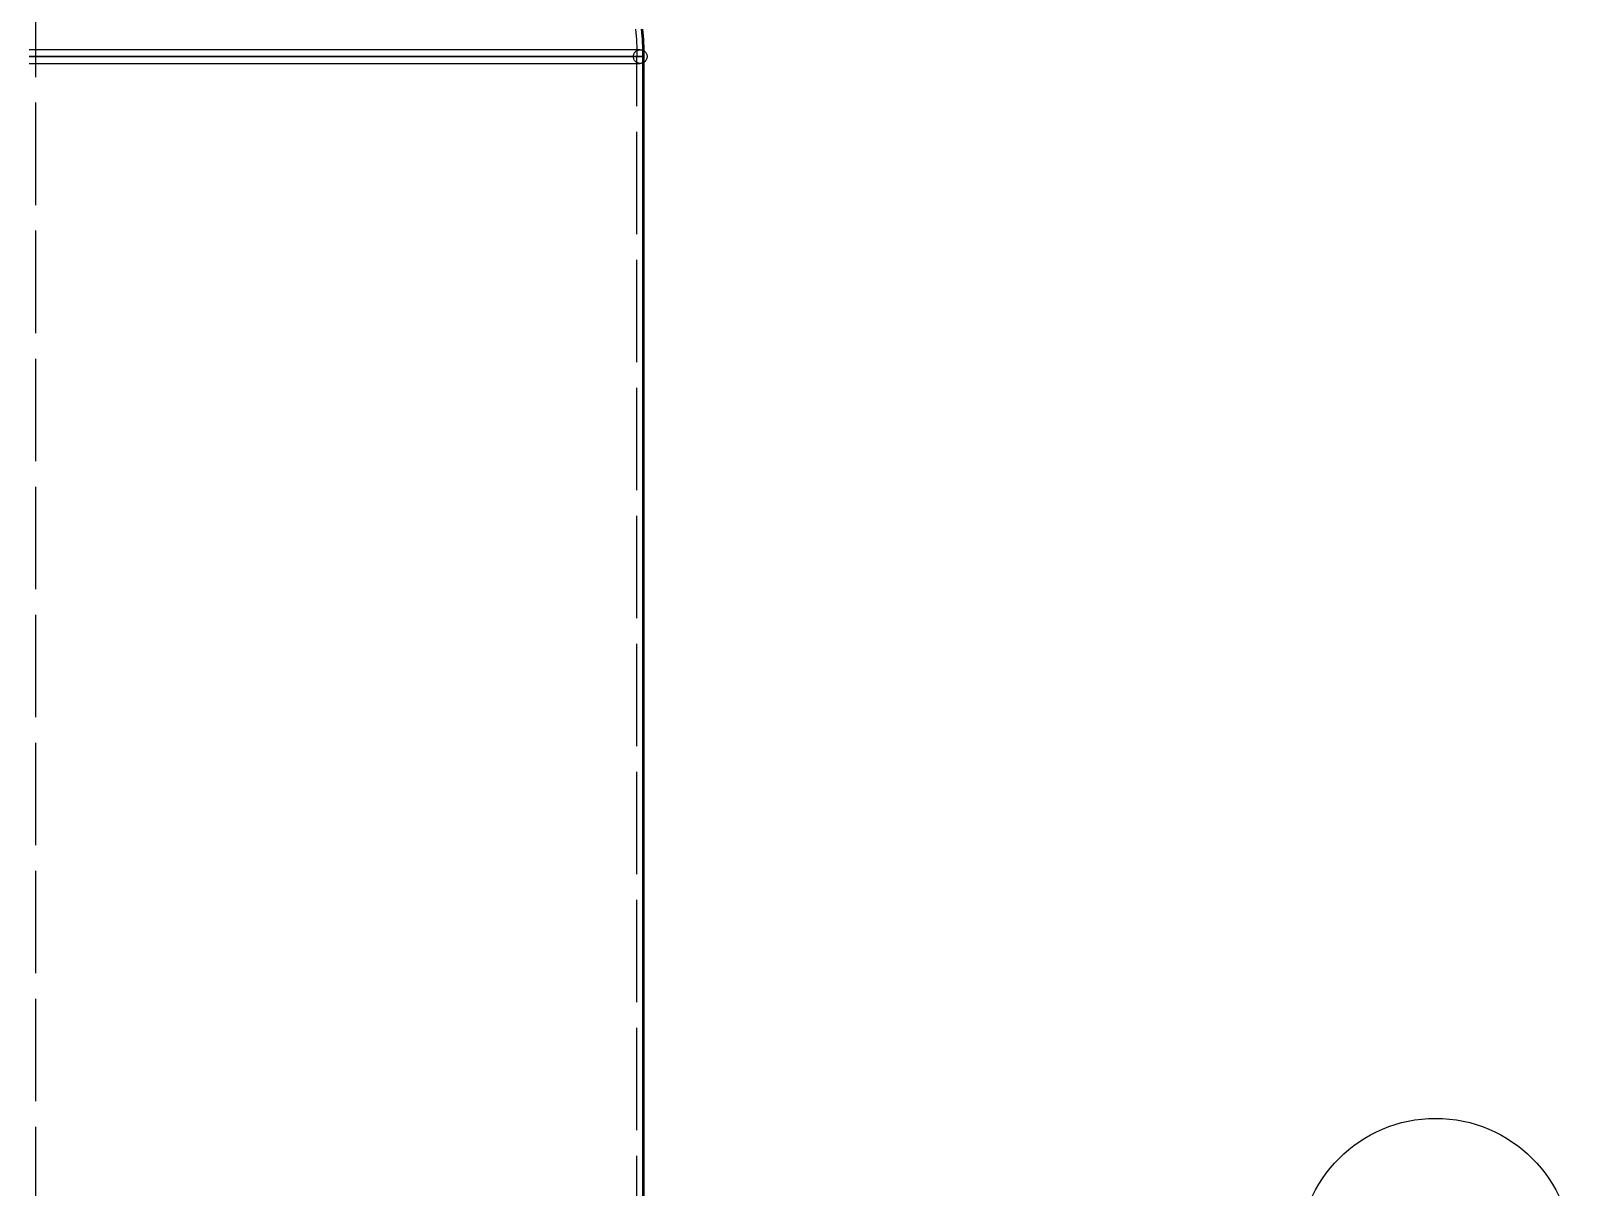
# Model space of a CAD drawing. Header units: millimetres. Extents: x 0 to 420, y 0 to 297.
# Drawn here: x 90.85 to 136, y 199.08 to 232.95 of the extents above; entities that cross this region are included whole.
import ezdxf

# ---------------------------------------------------------------- set-up
doc = ezdxf.new("R2010")
doc.units = ezdxf.units.MM
doc.linetypes.add('ISO02-TRAZOS', pattern=[3.75, 3, -0.75])
for name, color, linetype, lineweight in [('01-VISIBLE', 7, 'CONTINUOUS', 50), ('02-OCULTA', 4, 'ISO02-TRAZOS', 25), ('08-FINA', 5, 'CONTINUOUS', 25)]:
    doc.layers.add(name, color=color, linetype=linetype, lineweight=lineweight)

msp = doc.modelspace()

# ---------------------------------------------------------------- linework, layer by layer
at = {"layer": '01-VISIBLE'}
msp.add_line((108.8, 179.3), (108.8, 232.2), dxfattribs=at)
msp.add_lwpolyline([(108.8, 232.2), (108.799, 232.3), (108.797, 232.401), (108.794, 232.501), (108.789, 232.601), (108.784, 232.701), (108.776, 232.801), (108.768, 232.901), (108.758, 233.001)], dxfattribs=at)
at = {"layer": '02-OCULTA'}
for p, q in [((91, 141.6), (91, 244.395)), ((108.6, 137), (108.6, 232.2))]:
    msp.add_line(p, q, dxfattribs=at)
for points in [[(108.564, 233), (108.576, 232.901), (108.584, 232.801), (108.59, 232.701), (108.595, 232.601), (108.597, 232.501), (108.599, 232.401), (108.6, 232.3), (108.6, 232.2)], [(108.7, 232.4), (108.6, 232.4), (108.5, 232.4), (108.4, 232.4), (108.3, 232.4), (108.2, 232.4), (108.1, 232.4), (108, 232.4), (107.9, 232.4), (107.8, 232.4), (107.7, 232.4), (107.6, 232.4), (107.5, 232.4), (107.4, 232.4), (107.3, 232.4), (107.2, 232.4), (107.1, 232.4), (107, 232.4), (106.9, 232.4), (106.8, 232.4), (106.7, 232.4), (106.6, 232.4), (106.5, 232.4), (106.4, 232.4), (106.3, 232.4), (106.2, 232.4), (106.1, 232.4), (106, 232.4), (105.9, 232.4), (105.8, 232.4), (105.7, 232.4), (105.6, 232.4), (105.5, 232.4), (105.4, 232.4), (105.3, 232.4), (105.2, 232.4), (105.1, 232.4), (105, 232.4), (104.9, 232.4), (104.8, 232.4), (104.7, 232.4), (104.6, 232.4), (104.5, 232.4), (104.4, 232.4), (104.3, 232.4), (104.2, 232.4), (104.1, 232.4), (104, 232.4), (103.9, 232.4), (103.8, 232.4), (103.7, 232.4), (103.6, 232.4), (103.5, 232.4), (103.4, 232.4), (103.3, 232.4), (103.2, 232.4), (103.1, 232.4), (103, 232.4), (102.9, 232.4), (102.8, 232.4), (102.7, 232.4), (102.6, 232.4), (102.5, 232.4), (102.4, 232.4), (102.3, 232.4), (102.2, 232.4), (102.1, 232.4), (102, 232.4), (101.9, 232.4), (101.8, 232.4), (101.7, 232.4), (101.6, 232.4), (101.5, 232.4), (101.4, 232.4), (101.3, 232.4), (101.2, 232.4), (101.1, 232.4), (101, 232.4), (100.9, 232.4), (100.8, 232.4), (100.7, 232.4), (100.6, 232.4), (100.5, 232.4), (100.4, 232.4), (100.3, 232.4), (100.2, 232.4), (100.1, 232.4), (100, 232.4), (99.9, 232.4), (99.8, 232.4), (99.7, 232.4), (99.6, 232.4), (99.5, 232.4), (99.4, 232.4), (99.3, 232.4), (99.2, 232.4), (99.1, 232.4), (99, 232.4), (98.9, 232.4), (98.8, 232.4), (98.7, 232.4), (98.6, 232.4), (98.5, 232.4), (98.4, 232.4), (98.3, 232.4), (98.2, 232.4), (98.1, 232.4), (98, 232.4), (97.9, 232.4), (97.8, 232.4), (97.7, 232.4), (97.6, 232.4), (97.5, 232.4), (97.4, 232.4), (97.3, 232.4), (97.2, 232.4), (97.1, 232.4), (97, 232.4), (96.9, 232.4), (96.8, 232.4), (96.7, 232.4), (96.6, 232.4), (96.5, 232.4), (96.4, 232.4), (96.3, 232.4), (96.2, 232.4), (96.1, 232.4), (96, 232.4), (95.9, 232.4), (95.8, 232.4), (95.7, 232.4), (95.6, 232.4), (95.5, 232.4), (95.4, 232.4), (95.3, 232.4), (95.2, 232.4), (95.1, 232.4), (95, 232.4), (94.9, 232.4), (94.8, 232.4), (94.7, 232.4), (94.6, 232.4), (94.5, 232.4), (94.4, 232.4), (94.3, 232.4), (94.2, 232.4), (94.1, 232.4), (94, 232.4), (93.9, 232.4), (93.8, 232.4), (93.7, 232.4), (93.6, 232.4), (93.5, 232.4), (93.4, 232.4), (93.3, 232.4), (93.2, 232.4), (93.1, 232.4), (93, 232.4), (92.9, 232.4), (92.8, 232.4), (92.7, 232.4), (92.6, 232.4), (92.5, 232.4), (92.4, 232.4), (92.3, 232.4), (92.2, 232.4), (92.1, 232.4), (92, 232.4), (91.9, 232.4), (91.8, 232.4), (91.7, 232.4), (91.6, 232.4), (91.5, 232.4), (91.4, 232.4), (91.3, 232.4), (91.2, 232.4), (91.1, 232.4), (91, 232.4), (90.9, 232.4), (90.8, 232.4)], [(108.7, 232.4), (108.6, 232.4), (108.5, 232.4), (108.4, 232.4), (108.3, 232.4), (108.2, 232.4), (108.1, 232.4), (108, 232.4), (107.9, 232.4), (107.8, 232.4), (107.7, 232.4), (107.6, 232.4), (107.5, 232.4), (107.4, 232.4), (107.3, 232.4), (107.2, 232.4), (107.1, 232.4), (107, 232.4), (106.9, 232.4), (106.8, 232.4), (106.7, 232.4), (106.6, 232.4), (106.5, 232.4), (106.4, 232.4), (106.3, 232.4), (106.2, 232.4), (106.1, 232.4), (106, 232.4), (105.9, 232.4), (105.8, 232.4), (105.7, 232.4), (105.6, 232.4), (105.5, 232.4), (105.4, 232.4), (105.3, 232.4), (105.2, 232.4), (105.1, 232.4), (105, 232.4), (104.9, 232.4), (104.8, 232.4), (104.7, 232.4), (104.6, 232.4), (104.5, 232.4), (104.4, 232.4), (104.3, 232.4), (104.2, 232.4), (104.1, 232.4), (104, 232.4), (103.9, 232.4), (103.8, 232.4), (103.7, 232.4), (103.6, 232.4), (103.5, 232.4), (103.4, 232.4), (103.3, 232.4), (103.2, 232.4), (103.1, 232.4), (103, 232.4), (102.9, 232.4), (102.8, 232.4), (102.7, 232.4), (102.6, 232.4), (102.5, 232.4), (102.4, 232.4), (102.3, 232.4), (102.2, 232.4), (102.1, 232.4), (102, 232.4), (101.9, 232.4), (101.8, 232.4), (101.7, 232.4), (101.6, 232.4), (101.5, 232.4), (101.4, 232.4), (101.3, 232.4), (101.2, 232.4), (101.1, 232.4), (101, 232.4), (100.9, 232.4), (100.8, 232.4), (100.7, 232.4), (100.6, 232.4), (100.5, 232.4), (100.4, 232.4), (100.3, 232.4), (100.2, 232.4), (100.1, 232.4), (100, 232.4), (99.9, 232.4), (99.8, 232.4), (99.7, 232.4), (99.6, 232.4), (99.5, 232.4), (99.4, 232.4), (99.3, 232.4), (99.2, 232.4), (99.1, 232.4), (99, 232.4), (98.9, 232.4), (98.8, 232.4), (98.7, 232.4), (98.6, 232.4), (98.5, 232.4), (98.4, 232.4), (98.3, 232.4), (98.2, 232.4), (98.1, 232.4), (98, 232.4), (97.9, 232.4), (97.8, 232.4), (97.7, 232.4), (97.6, 232.4), (97.5, 232.4), (97.4, 232.4), (97.3, 232.4), (97.2, 232.4), (97.1, 232.4), (97, 232.4), (96.9, 232.4), (96.8, 232.4), (96.7, 232.4), (96.6, 232.4), (96.5, 232.4), (96.4, 232.4), (96.3, 232.4), (96.2, 232.4), (96.1, 232.4), (96, 232.4), (95.9, 232.4), (95.8, 232.4), (95.7, 232.4), (95.6, 232.4), (95.5, 232.4), (95.4, 232.4), (95.3, 232.4), (95.2, 232.4), (95.1, 232.4), (95, 232.4), (94.9, 232.4), (94.8, 232.4), (94.7, 232.4), (94.6, 232.4), (94.5, 232.4), (94.4, 232.4), (94.3, 232.4), (94.2, 232.4), (94.1, 232.4), (94, 232.4), (93.9, 232.4), (93.8, 232.4), (93.7, 232.4), (93.6, 232.4), (93.5, 232.4), (93.4, 232.4), (93.3, 232.4), (93.2, 232.4), (93.1, 232.4), (93, 232.4), (92.9, 232.4), (92.8, 232.4), (92.7, 232.4), (92.6, 232.4), (92.5, 232.4), (92.4, 232.4), (92.3, 232.4), (92.2, 232.4), (92.1, 232.4), (92, 232.4), (91.9, 232.4), (91.8, 232.4), (91.7, 232.4), (91.6, 232.4), (91.5, 232.4), (91.4, 232.4), (91.3, 232.4), (91.2, 232.4), (91.1, 232.4), (91, 232.4), (90.9, 232.4), (90.8, 232.4)], [(108.8, 232.2), (108.7, 232.2), (108.6, 232.2), (108.5, 232.2), (108.4, 232.2), (108.3, 232.2), (108.2, 232.2), (108.1, 232.2), (108, 232.2), (107.9, 232.2), (107.8, 232.2), (107.7, 232.2), (107.6, 232.2), (107.5, 232.2), (107.4, 232.2), (107.3, 232.2), (107.2, 232.2), (107.1, 232.2), (107, 232.2), (106.9, 232.2), (106.8, 232.2), (106.7, 232.2), (106.6, 232.2), (106.5, 232.2), (106.4, 232.2), (106.3, 232.2), (106.2, 232.2), (106.1, 232.2), (106, 232.2), (105.9, 232.2), (105.8, 232.2), (105.7, 232.2), (105.6, 232.2), (105.5, 232.2), (105.4, 232.2), (105.3, 232.2), (105.2, 232.2), (105.1, 232.2), (105, 232.2), (104.9, 232.2), (104.8, 232.2), (104.7, 232.2), (104.6, 232.2), (104.5, 232.2), (104.4, 232.2), (104.3, 232.2), (104.2, 232.2), (104.1, 232.2), (104, 232.2), (103.9, 232.2), (103.8, 232.2), (103.7, 232.2), (103.6, 232.2), (103.5, 232.2), (103.4, 232.2), (103.3, 232.2), (103.2, 232.2), (103.1, 232.2), (103, 232.2), (102.9, 232.2), (102.8, 232.2), (102.7, 232.2), (102.6, 232.2), (102.5, 232.2), (102.4, 232.2), (102.3, 232.2), (102.2, 232.2), (102.1, 232.2), (102, 232.2), (101.9, 232.2), (101.8, 232.2), (101.7, 232.2), (101.6, 232.2), (101.5, 232.2), (101.4, 232.2), (101.3, 232.2), (101.2, 232.2), (101.1, 232.2), (101, 232.2), (100.9, 232.2), (100.8, 232.2), (100.7, 232.2), (100.6, 232.2), (100.5, 232.2), (100.4, 232.2), (100.3, 232.2), (100.2, 232.2), (100.1, 232.2), (100, 232.2), (99.9, 232.2), (99.8, 232.2), (99.7, 232.2), (99.6, 232.2), (99.5, 232.2), (99.4, 232.2), (99.3, 232.2), (99.2, 232.2), (99.1, 232.2), (99, 232.2), (98.9, 232.2), (98.8, 232.2), (98.7, 232.2), (98.6, 232.2), (98.5, 232.2), (98.4, 232.2), (98.3, 232.2), (98.2, 232.2), (98.1, 232.2), (98, 232.2), (97.9, 232.2), (97.8, 232.2), (97.7, 232.2), (97.6, 232.2), (97.5, 232.2), (97.4, 232.2), (97.3, 232.2), (97.2, 232.2), (97.1, 232.2), (97, 232.2), (96.9, 232.2), (96.8, 232.2), (96.7, 232.2), (96.6, 232.2), (96.5, 232.2), (96.4, 232.2), (96.3, 232.2), (96.2, 232.2), (96.1, 232.2), (96, 232.2), (95.9, 232.2), (95.8, 232.2), (95.7, 232.2), (95.6, 232.2), (95.5, 232.2), (95.4, 232.2), (95.3, 232.2), (95.2, 232.2), (95.1, 232.2), (95, 232.2), (94.9, 232.2), (94.8, 232.2), (94.7, 232.2), (94.6, 232.2), (94.5, 232.2), (94.4, 232.2), (94.3, 232.2), (94.2, 232.2), (94.1, 232.2), (94, 232.2), (93.9, 232.2), (93.8, 232.2), (93.7, 232.2), (93.6, 232.2), (93.5, 232.2), (93.4, 232.2), (93.3, 232.2), (93.2, 232.2), (93.1, 232.2), (93, 232.2), (92.9, 232.2), (92.8, 232.2), (92.7, 232.2), (92.6, 232.2), (92.5, 232.2), (92.4, 232.2), (92.3, 232.2), (92.2, 232.2), (92.1, 232.2), (92, 232.2), (91.9, 232.2), (91.8, 232.2), (91.7, 232.2), (91.6, 232.2), (91.5, 232.2), (91.4, 232.2), (91.3, 232.2), (91.2, 232.2), (91.1, 232.2), (91, 232.2), (90.9, 232.2), (90.8, 232.2)], [(90.8, 232.2), (90.9, 232.2), (91, 232.2), (91.1, 232.2), (91.2, 232.2), (91.3, 232.2), (91.4, 232.2), (91.5, 232.2), (91.6, 232.2), (91.7, 232.2), (91.8, 232.2), (91.9, 232.2), (92, 232.2), (92.1, 232.2), (92.2, 232.2), (92.3, 232.2), (92.4, 232.2), (92.5, 232.2), (92.6, 232.2), (92.7, 232.2), (92.8, 232.2), (92.9, 232.2), (93, 232.2), (93.1, 232.2), (93.2, 232.2), (93.3, 232.2), (93.4, 232.2), (93.5, 232.2), (93.6, 232.2), (93.7, 232.2), (93.8, 232.2), (93.9, 232.2), (94, 232.2), (94.1, 232.2), (94.2, 232.2), (94.3, 232.2), (94.4, 232.2), (94.5, 232.2), (94.6, 232.2), (94.7, 232.2), (94.8, 232.2), (94.9, 232.2), (95, 232.2), (95.1, 232.2), (95.2, 232.2), (95.3, 232.2), (95.4, 232.2), (95.5, 232.2), (95.6, 232.2), (95.7, 232.2), (95.8, 232.2), (95.9, 232.2), (96, 232.2), (96.1, 232.2), (96.2, 232.2), (96.3, 232.2), (96.4, 232.2), (96.5, 232.2), (96.6, 232.2), (96.7, 232.2), (96.8, 232.2), (96.9, 232.2), (97, 232.2), (97.1, 232.2), (97.2, 232.2), (97.3, 232.2), (97.4, 232.2), (97.5, 232.2), (97.6, 232.2), (97.7, 232.2), (97.8, 232.2), (97.9, 232.2), (98, 232.2), (98.1, 232.2), (98.2, 232.2), (98.3, 232.2), (98.4, 232.2), (98.5, 232.2), (98.6, 232.2), (98.7, 232.2), (98.8, 232.2), (98.9, 232.2), (99, 232.2), (99.1, 232.2), (99.2, 232.2), (99.3, 232.2), (99.4, 232.2), (99.5, 232.2), (99.6, 232.2), (99.7, 232.2), (99.8, 232.2), (99.9, 232.2), (100, 232.2), (100.1, 232.2), (100.2, 232.2), (100.3, 232.2), (100.4, 232.2), (100.5, 232.2), (100.6, 232.2), (100.7, 232.2), (100.8, 232.2), (100.9, 232.2), (101, 232.2), (101.1, 232.2), (101.2, 232.2), (101.3, 232.2), (101.4, 232.2), (101.5, 232.2), (101.6, 232.2), (101.7, 232.2), (101.8, 232.2), (101.9, 232.2), (102, 232.2), (102.1, 232.2), (102.2, 232.2), (102.3, 232.2), (102.4, 232.2), (102.5, 232.2), (102.6, 232.2), (102.7, 232.2), (102.8, 232.2), (102.9, 232.2), (103, 232.2), (103.1, 232.2), (103.2, 232.2), (103.3, 232.2), (103.4, 232.2), (103.5, 232.2), (103.6, 232.2), (103.7, 232.2), (103.8, 232.2), (103.9, 232.2), (104, 232.2), (104.1, 232.2), (104.2, 232.2), (104.3, 232.2), (104.4, 232.2), (104.5, 232.2), (104.6, 232.2), (104.7, 232.2), (104.8, 232.2), (104.9, 232.2), (105, 232.2), (105.1, 232.2), (105.2, 232.2), (105.3, 232.2), (105.4, 232.2), (105.5, 232.2), (105.6, 232.2), (105.7, 232.2), (105.8, 232.2), (105.9, 232.2), (106, 232.2), (106.1, 232.2), (106.2, 232.2), (106.3, 232.2), (106.4, 232.2), (106.5, 232.2), (106.6, 232.2), (106.7, 232.2), (106.8, 232.2), (106.9, 232.2), (107, 232.2), (107.1, 232.2), (107.2, 232.2), (107.3, 232.2), (107.4, 232.2), (107.5, 232.2), (107.6, 232.2), (107.7, 232.2), (107.8, 232.2), (107.9, 232.2), (108, 232.2), (108.1, 232.2), (108.2, 232.2), (108.3, 232.2), (108.4, 232.2), (108.5, 232.2), (108.6, 232.2), (108.7, 232.2), (108.8, 232.2)], [(108.6, 232.2), (108.5, 232.2), (108.4, 232.2), (108.3, 232.2), (108.2, 232.2), (108.1, 232.2), (108, 232.2), (107.9, 232.2), (107.8, 232.2), (107.7, 232.2), (107.6, 232.2), (107.5, 232.2), (107.4, 232.2), (107.3, 232.2), (107.2, 232.2), (107.1, 232.2), (107, 232.2), (106.9, 232.2), (106.8, 232.2), (106.7, 232.2), (106.6, 232.2), (106.5, 232.2), (106.4, 232.2), (106.3, 232.2), (106.2, 232.2), (106.1, 232.2), (106, 232.2), (105.9, 232.2), (105.8, 232.2), (105.7, 232.2), (105.6, 232.2), (105.5, 232.2), (105.4, 232.2), (105.3, 232.2), (105.2, 232.2), (105.1, 232.2), (105, 232.2), (104.9, 232.2), (104.8, 232.2), (104.7, 232.2), (104.6, 232.2), (104.5, 232.2), (104.4, 232.2), (104.3, 232.2), (104.2, 232.2), (104.1, 232.2), (104, 232.2), (103.9, 232.2), (103.8, 232.2), (103.7, 232.2), (103.6, 232.2), (103.5, 232.2), (103.4, 232.2), (103.3, 232.2), (103.2, 232.2), (103.1, 232.2), (103, 232.2), (102.9, 232.2), (102.8, 232.2), (102.7, 232.2), (102.6, 232.2), (102.5, 232.2), (102.4, 232.2), (102.3, 232.2), (102.2, 232.2), (102.1, 232.2), (102, 232.2), (101.9, 232.2), (101.8, 232.2), (101.7, 232.2), (101.6, 232.2), (101.5, 232.2), (101.4, 232.2), (101.3, 232.2), (101.2, 232.2), (101.1, 232.2), (101, 232.2), (100.9, 232.2), (100.8, 232.2), (100.7, 232.2), (100.6, 232.2), (100.5, 232.2), (100.4, 232.2), (100.3, 232.2), (100.2, 232.2), (100.1, 232.2), (100, 232.2), (99.9, 232.2), (99.8, 232.2), (99.7, 232.2), (99.6, 232.2), (99.5, 232.2), (99.4, 232.2), (99.3, 232.2), (99.2, 232.2), (99.1, 232.2), (99, 232.2), (98.9, 232.2), (98.8, 232.2), (98.7, 232.2), (98.6, 232.2), (98.5, 232.2), (98.4, 232.2), (98.3, 232.2), (98.2, 232.2), (98.1, 232.2), (98, 232.2), (97.9, 232.2), (97.8, 232.2), (97.7, 232.2), (97.6, 232.2), (97.5, 232.2), (97.4, 232.2), (97.3, 232.2), (97.2, 232.2), (97.1, 232.2), (97, 232.2), (96.9, 232.2), (96.8, 232.2), (96.7, 232.2), (96.6, 232.2), (96.5, 232.2), (96.4, 232.2), (96.3, 232.2), (96.2, 232.2), (96.1, 232.2), (96, 232.2), (95.9, 232.2), (95.8, 232.2), (95.7, 232.2), (95.6, 232.2), (95.5, 232.2), (95.4, 232.2), (95.3, 232.2), (95.2, 232.2), (95.1, 232.2), (95, 232.2), (94.9, 232.2), (94.8, 232.2), (94.7, 232.2), (94.6, 232.2), (94.5, 232.2), (94.4, 232.2), (94.3, 232.2), (94.2, 232.2), (94.1, 232.2), (94, 232.2), (93.9, 232.2), (93.8, 232.2), (93.7, 232.2), (93.6, 232.2), (93.5, 232.2), (93.4, 232.2), (93.3, 232.2), (93.2, 232.2), (93.1, 232.2), (93, 232.2), (92.9, 232.2), (92.8, 232.2), (92.7, 232.2), (92.6, 232.2), (92.5, 232.2), (92.4, 232.2), (92.3, 232.2), (92.2, 232.2), (92.1, 232.2), (92, 232.2), (91.9, 232.2), (91.8, 232.2), (91.7, 232.2), (91.6, 232.2), (91.5, 232.2), (91.4, 232.2), (91.3, 232.2), (91.2, 232.2), (91.1, 232.2), (91, 232.2), (90.9, 232.2), (90.8, 232.2)], [(90.8, 232.2), (90.9, 232.2), (91, 232.2), (91.1, 232.2), (91.2, 232.2), (91.3, 232.2), (91.4, 232.2), (91.5, 232.2), (91.6, 232.2), (91.7, 232.2), (91.8, 232.2), (91.9, 232.2), (92, 232.2), (92.1, 232.2), (92.2, 232.2), (92.3, 232.2), (92.4, 232.2), (92.5, 232.2), (92.6, 232.2), (92.7, 232.2), (92.8, 232.2), (92.9, 232.2), (93, 232.2), (93.1, 232.2), (93.2, 232.2), (93.3, 232.2), (93.4, 232.2), (93.5, 232.2), (93.6, 232.2), (93.7, 232.2), (93.8, 232.2), (93.9, 232.2), (94, 232.2), (94.1, 232.2), (94.2, 232.2), (94.3, 232.2), (94.4, 232.2), (94.5, 232.2), (94.6, 232.2), (94.7, 232.2), (94.8, 232.2), (94.9, 232.2), (95, 232.2), (95.1, 232.2), (95.2, 232.2), (95.3, 232.2), (95.4, 232.2), (95.5, 232.2), (95.6, 232.2), (95.7, 232.2), (95.8, 232.2), (95.9, 232.2), (96, 232.2), (96.1, 232.2), (96.2, 232.2), (96.3, 232.2), (96.4, 232.2), (96.5, 232.2), (96.6, 232.2), (96.7, 232.2), (96.8, 232.2), (96.9, 232.2), (97, 232.2), (97.1, 232.2), (97.2, 232.2), (97.3, 232.2), (97.4, 232.2), (97.5, 232.2), (97.6, 232.2), (97.7, 232.2), (97.8, 232.2), (97.9, 232.2), (98, 232.2), (98.1, 232.2), (98.2, 232.2), (98.3, 232.2), (98.4, 232.2), (98.5, 232.2), (98.6, 232.2), (98.7, 232.2), (98.8, 232.2), (98.9, 232.2), (99, 232.2), (99.1, 232.2), (99.2, 232.2), (99.3, 232.2), (99.4, 232.2), (99.5, 232.2), (99.6, 232.2), (99.7, 232.2), (99.8, 232.2), (99.9, 232.2), (100, 232.2), (100.1, 232.2), (100.2, 232.2), (100.3, 232.2), (100.4, 232.2), (100.5, 232.2), (100.6, 232.2), (100.7, 232.2), (100.8, 232.2), (100.9, 232.2), (101, 232.2), (101.1, 232.2), (101.2, 232.2), (101.3, 232.2), (101.4, 232.2), (101.5, 232.2), (101.6, 232.2), (101.7, 232.2), (101.8, 232.2), (101.9, 232.2), (102, 232.2), (102.1, 232.2), (102.2, 232.2), (102.3, 232.2), (102.4, 232.2), (102.5, 232.2), (102.6, 232.2), (102.7, 232.2), (102.8, 232.2), (102.9, 232.2), (103, 232.2), (103.1, 232.2), (103.2, 232.2), (103.3, 232.2), (103.4, 232.2), (103.5, 232.2), (103.6, 232.2), (103.7, 232.2), (103.8, 232.2), (103.9, 232.2), (104, 232.2), (104.1, 232.2), (104.2, 232.2), (104.3, 232.2), (104.4, 232.2), (104.5, 232.2), (104.6, 232.2), (104.7, 232.2), (104.8, 232.2), (104.9, 232.2), (105, 232.2), (105.1, 232.2), (105.2, 232.2), (105.3, 232.2), (105.4, 232.2), (105.5, 232.2), (105.6, 232.2), (105.7, 232.2), (105.8, 232.2), (105.9, 232.2), (106, 232.2), (106.1, 232.2), (106.2, 232.2), (106.3, 232.2), (106.4, 232.2), (106.5, 232.2), (106.6, 232.2), (106.7, 232.2), (106.8, 232.2), (106.9, 232.2), (107, 232.2), (107.1, 232.2), (107.2, 232.2), (107.3, 232.2), (107.4, 232.2), (107.5, 232.2), (107.6, 232.2), (107.7, 232.2), (107.8, 232.2), (107.9, 232.2), (108, 232.2), (108.1, 232.2), (108.2, 232.2), (108.3, 232.2), (108.4, 232.2), (108.5, 232.2), (108.6, 232.2)], [(108.8, 232.2), (108.7, 232.2), (108.6, 232.2), (108.5, 232.2), (108.4, 232.2), (108.3, 232.2), (108.2, 232.2), (108.1, 232.2), (108, 232.2), (107.9, 232.2), (107.8, 232.2), (107.7, 232.2), (107.6, 232.2), (107.5, 232.2), (107.4, 232.2), (107.3, 232.2), (107.2, 232.2), (107.1, 232.2), (107, 232.2), (106.9, 232.2), (106.8, 232.2), (106.7, 232.2), (106.6, 232.2), (106.5, 232.2), (106.4, 232.2), (106.3, 232.2), (106.2, 232.2), (106.1, 232.2), (106, 232.2), (105.9, 232.2), (105.8, 232.2), (105.7, 232.2), (105.6, 232.2), (105.5, 232.2), (105.4, 232.2), (105.3, 232.2), (105.2, 232.2), (105.1, 232.2), (105, 232.2), (104.9, 232.2), (104.8, 232.2), (104.7, 232.2), (104.6, 232.2), (104.5, 232.2), (104.4, 232.2), (104.3, 232.2), (104.2, 232.2), (104.1, 232.2), (104, 232.2), (103.9, 232.2), (103.8, 232.2), (103.7, 232.2), (103.6, 232.2), (103.5, 232.2), (103.4, 232.2), (103.3, 232.2), (103.2, 232.2), (103.1, 232.2), (103, 232.2), (102.9, 232.2), (102.8, 232.2), (102.7, 232.2), (102.6, 232.2), (102.5, 232.2), (102.4, 232.2), (102.3, 232.2), (102.2, 232.2), (102.1, 232.2), (102, 232.2), (101.9, 232.2), (101.8, 232.2), (101.7, 232.2), (101.6, 232.2), (101.5, 232.2), (101.4, 232.2), (101.3, 232.2), (101.2, 232.2), (101.1, 232.2), (101, 232.2), (100.9, 232.2), (100.8, 232.2), (100.7, 232.2), (100.6, 232.2), (100.5, 232.2), (100.4, 232.2), (100.3, 232.2), (100.2, 232.2), (100.1, 232.2), (100, 232.2), (99.9, 232.2), (99.8, 232.2), (99.7, 232.2), (99.6, 232.2), (99.5, 232.2), (99.4, 232.2), (99.3, 232.2), (99.2, 232.2), (99.1, 232.2), (99, 232.2), (98.9, 232.2), (98.8, 232.2), (98.7, 232.2), (98.6, 232.2), (98.5, 232.2), (98.4, 232.2), (98.3, 232.2), (98.2, 232.2), (98.1, 232.2), (98, 232.2), (97.9, 232.2), (97.8, 232.2), (97.7, 232.2), (97.6, 232.2), (97.5, 232.2), (97.4, 232.2), (97.3, 232.2), (97.2, 232.2), (97.1, 232.2), (97, 232.2), (96.9, 232.2), (96.8, 232.2), (96.7, 232.2), (96.6, 232.2), (96.5, 232.2), (96.4, 232.2), (96.3, 232.2), (96.2, 232.2), (96.1, 232.2), (96, 232.2), (95.9, 232.2), (95.8, 232.2), (95.7, 232.2), (95.6, 232.2), (95.5, 232.2), (95.4, 232.2), (95.3, 232.2), (95.2, 232.2), (95.1, 232.2), (95, 232.2), (94.9, 232.2), (94.8, 232.2), (94.7, 232.2), (94.6, 232.2), (94.5, 232.2), (94.4, 232.2), (94.3, 232.2), (94.2, 232.2), (94.1, 232.2), (94, 232.2), (93.9, 232.2), (93.8, 232.2), (93.7, 232.2), (93.6, 232.2), (93.5, 232.2), (93.4, 232.2), (93.3, 232.2), (93.2, 232.2), (93.1, 232.2), (93, 232.2), (92.9, 232.2), (92.8, 232.2), (92.7, 232.2), (92.6, 232.2), (92.5, 232.2), (92.4, 232.2), (92.3, 232.2), (92.2, 232.2), (92.1, 232.2), (92, 232.2), (91.9, 232.2), (91.8, 232.2), (91.7, 232.2), (91.6, 232.2), (91.5, 232.2), (91.4, 232.2), (91.3, 232.2), (91.2, 232.2), (91.1, 232.2), (91, 232.2), (90.9, 232.2), (90.8, 232.2)], [(90.8, 232.2), (90.9, 232.2), (91, 232.2), (91.1, 232.2), (91.2, 232.2), (91.3, 232.2), (91.4, 232.2), (91.5, 232.2), (91.6, 232.2), (91.7, 232.2), (91.8, 232.2), (91.9, 232.2), (92, 232.2), (92.1, 232.2), (92.2, 232.2), (92.3, 232.2), (92.4, 232.2), (92.5, 232.2), (92.6, 232.2), (92.7, 232.2), (92.8, 232.2), (92.9, 232.2), (93, 232.2), (93.1, 232.2), (93.2, 232.2), (93.3, 232.2), (93.4, 232.2), (93.5, 232.2), (93.6, 232.2), (93.7, 232.2), (93.8, 232.2), (93.9, 232.2), (94, 232.2), (94.1, 232.2), (94.2, 232.2), (94.3, 232.2), (94.4, 232.2), (94.5, 232.2), (94.6, 232.2), (94.7, 232.2), (94.8, 232.2), (94.9, 232.2), (95, 232.2), (95.1, 232.2), (95.2, 232.2), (95.3, 232.2), (95.4, 232.2), (95.5, 232.2), (95.6, 232.2), (95.7, 232.2), (95.8, 232.2), (95.9, 232.2), (96, 232.2), (96.1, 232.2), (96.2, 232.2), (96.3, 232.2), (96.4, 232.2), (96.5, 232.2), (96.6, 232.2), (96.7, 232.2), (96.8, 232.2), (96.9, 232.2), (97, 232.2), (97.1, 232.2), (97.2, 232.2), (97.3, 232.2), (97.4, 232.2), (97.5, 232.2), (97.6, 232.2), (97.7, 232.2), (97.8, 232.2), (97.9, 232.2), (98, 232.2), (98.1, 232.2), (98.2, 232.2), (98.3, 232.2), (98.4, 232.2), (98.5, 232.2), (98.6, 232.2), (98.7, 232.2), (98.8, 232.2), (98.9, 232.2), (99, 232.2), (99.1, 232.2), (99.2, 232.2), (99.3, 232.2), (99.4, 232.2), (99.5, 232.2), (99.6, 232.2), (99.7, 232.2), (99.8, 232.2), (99.9, 232.2), (100, 232.2), (100.1, 232.2), (100.2, 232.2), (100.3, 232.2), (100.4, 232.2), (100.5, 232.2), (100.6, 232.2), (100.7, 232.2), (100.8, 232.2), (100.9, 232.2), (101, 232.2), (101.1, 232.2), (101.2, 232.2), (101.3, 232.2), (101.4, 232.2), (101.5, 232.2), (101.6, 232.2), (101.7, 232.2), (101.8, 232.2), (101.9, 232.2), (102, 232.2), (102.1, 232.2), (102.2, 232.2), (102.3, 232.2), (102.4, 232.2), (102.5, 232.2), (102.6, 232.2), (102.7, 232.2), (102.8, 232.2), (102.9, 232.2), (103, 232.2), (103.1, 232.2), (103.2, 232.2), (103.3, 232.2), (103.4, 232.2), (103.5, 232.2), (103.6, 232.2), (103.7, 232.2), (103.8, 232.2), (103.9, 232.2), (104, 232.2), (104.1, 232.2), (104.2, 232.2), (104.3, 232.2), (104.4, 232.2), (104.5, 232.2), (104.6, 232.2), (104.7, 232.2), (104.8, 232.2), (104.9, 232.2), (105, 232.2), (105.1, 232.2), (105.2, 232.2), (105.3, 232.2), (105.4, 232.2), (105.5, 232.2), (105.6, 232.2), (105.7, 232.2), (105.8, 232.2), (105.9, 232.2), (106, 232.2), (106.1, 232.2), (106.2, 232.2), (106.3, 232.2), (106.4, 232.2), (106.5, 232.2), (106.6, 232.2), (106.7, 232.2), (106.8, 232.2), (106.9, 232.2), (107, 232.2), (107.1, 232.2), (107.2, 232.2), (107.3, 232.2), (107.4, 232.2), (107.5, 232.2), (107.6, 232.2), (107.7, 232.2), (107.8, 232.2), (107.9, 232.2), (108, 232.2), (108.1, 232.2), (108.2, 232.2), (108.3, 232.2), (108.4, 232.2), (108.5, 232.2), (108.6, 232.2), (108.7, 232.2), (108.8, 232.2)], [(108.6, 232.2), (108.5, 232.2), (108.4, 232.2), (108.3, 232.2), (108.2, 232.2), (108.1, 232.2), (108, 232.2), (107.9, 232.2), (107.8, 232.2), (107.7, 232.2), (107.6, 232.2), (107.5, 232.2), (107.4, 232.2), (107.3, 232.2), (107.2, 232.2), (107.1, 232.2), (107, 232.2), (106.9, 232.2), (106.8, 232.2), (106.7, 232.2), (106.6, 232.2), (106.5, 232.2), (106.4, 232.2), (106.3, 232.2), (106.2, 232.2), (106.1, 232.2), (106, 232.2), (105.9, 232.2), (105.8, 232.2), (105.7, 232.2), (105.6, 232.2), (105.5, 232.2), (105.4, 232.2), (105.3, 232.2), (105.2, 232.2), (105.1, 232.2), (105, 232.2), (104.9, 232.2), (104.8, 232.2), (104.7, 232.2), (104.6, 232.2), (104.5, 232.2), (104.4, 232.2), (104.3, 232.2), (104.2, 232.2), (104.1, 232.2), (104, 232.2), (103.9, 232.2), (103.8, 232.2), (103.7, 232.2), (103.6, 232.2), (103.5, 232.2), (103.4, 232.2), (103.3, 232.2), (103.2, 232.2), (103.1, 232.2), (103, 232.2), (102.9, 232.2), (102.8, 232.2), (102.7, 232.2), (102.6, 232.2), (102.5, 232.2), (102.4, 232.2), (102.3, 232.2), (102.2, 232.2), (102.1, 232.2), (102, 232.2), (101.9, 232.2), (101.8, 232.2), (101.7, 232.2), (101.6, 232.2), (101.5, 232.2), (101.4, 232.2), (101.3, 232.2), (101.2, 232.2), (101.1, 232.2), (101, 232.2), (100.9, 232.2), (100.8, 232.2), (100.7, 232.2), (100.6, 232.2), (100.5, 232.2), (100.4, 232.2), (100.3, 232.2), (100.2, 232.2), (100.1, 232.2), (100, 232.2), (99.9, 232.2), (99.8, 232.2), (99.7, 232.2), (99.6, 232.2), (99.5, 232.2), (99.4, 232.2), (99.3, 232.2), (99.2, 232.2), (99.1, 232.2), (99, 232.2), (98.9, 232.2), (98.8, 232.2), (98.7, 232.2), (98.6, 232.2), (98.5, 232.2), (98.4, 232.2), (98.3, 232.2), (98.2, 232.2), (98.1, 232.2), (98, 232.2), (97.9, 232.2), (97.8, 232.2), (97.7, 232.2), (97.6, 232.2), (97.5, 232.2), (97.4, 232.2), (97.3, 232.2), (97.2, 232.2), (97.1, 232.2), (97, 232.2), (96.9, 232.2), (96.8, 232.2), (96.7, 232.2), (96.6, 232.2), (96.5, 232.2), (96.4, 232.2), (96.3, 232.2), (96.2, 232.2), (96.1, 232.2), (96, 232.2), (95.9, 232.2), (95.8, 232.2), (95.7, 232.2), (95.6, 232.2), (95.5, 232.2), (95.4, 232.2), (95.3, 232.2), (95.2, 232.2), (95.1, 232.2), (95, 232.2), (94.9, 232.2), (94.8, 232.2), (94.7, 232.2), (94.6, 232.2), (94.5, 232.2), (94.4, 232.2), (94.3, 232.2), (94.2, 232.2), (94.1, 232.2), (94, 232.2), (93.9, 232.2), (93.8, 232.2), (93.7, 232.2), (93.6, 232.2), (93.5, 232.2), (93.4, 232.2), (93.3, 232.2), (93.2, 232.2), (93.1, 232.2), (93, 232.2), (92.9, 232.2), (92.8, 232.2), (92.7, 232.2), (92.6, 232.2), (92.5, 232.2), (92.4, 232.2), (92.3, 232.2), (92.2, 232.2), (92.1, 232.2), (92, 232.2), (91.9, 232.2), (91.8, 232.2), (91.7, 232.2), (91.6, 232.2), (91.5, 232.2), (91.4, 232.2), (91.3, 232.2), (91.2, 232.2), (91.1, 232.2), (91, 232.2), (90.9, 232.2), (90.8, 232.2)], [(90.8, 232.2), (90.9, 232.2), (91, 232.2), (91.1, 232.2), (91.2, 232.2), (91.3, 232.2), (91.4, 232.2), (91.5, 232.2), (91.6, 232.2), (91.7, 232.2), (91.8, 232.2), (91.9, 232.2), (92, 232.2), (92.1, 232.2), (92.2, 232.2), (92.3, 232.2), (92.4, 232.2), (92.5, 232.2), (92.6, 232.2), (92.7, 232.2), (92.8, 232.2), (92.9, 232.2), (93, 232.2), (93.1, 232.2), (93.2, 232.2), (93.3, 232.2), (93.4, 232.2), (93.5, 232.2), (93.6, 232.2), (93.7, 232.2), (93.8, 232.2), (93.9, 232.2), (94, 232.2), (94.1, 232.2), (94.2, 232.2), (94.3, 232.2), (94.4, 232.2), (94.5, 232.2), (94.6, 232.2), (94.7, 232.2), (94.8, 232.2), (94.9, 232.2), (95, 232.2), (95.1, 232.2), (95.2, 232.2), (95.3, 232.2), (95.4, 232.2), (95.5, 232.2), (95.6, 232.2), (95.7, 232.2), (95.8, 232.2), (95.9, 232.2), (96, 232.2), (96.1, 232.2), (96.2, 232.2), (96.3, 232.2), (96.4, 232.2), (96.5, 232.2), (96.6, 232.2), (96.7, 232.2), (96.8, 232.2), (96.9, 232.2), (97, 232.2), (97.1, 232.2), (97.2, 232.2), (97.3, 232.2), (97.4, 232.2), (97.5, 232.2), (97.6, 232.2), (97.7, 232.2), (97.8, 232.2), (97.9, 232.2), (98, 232.2), (98.1, 232.2), (98.2, 232.2), (98.3, 232.2), (98.4, 232.2), (98.5, 232.2), (98.6, 232.2), (98.7, 232.2), (98.8, 232.2), (98.9, 232.2), (99, 232.2), (99.1, 232.2), (99.2, 232.2), (99.3, 232.2), (99.4, 232.2), (99.5, 232.2), (99.6, 232.2), (99.7, 232.2), (99.8, 232.2), (99.9, 232.2), (100, 232.2), (100.1, 232.2), (100.2, 232.2), (100.3, 232.2), (100.4, 232.2), (100.5, 232.2), (100.6, 232.2), (100.7, 232.2), (100.8, 232.2), (100.9, 232.2), (101, 232.2), (101.1, 232.2), (101.2, 232.2), (101.3, 232.2), (101.4, 232.2), (101.5, 232.2), (101.6, 232.2), (101.7, 232.2), (101.8, 232.2), (101.9, 232.2), (102, 232.2), (102.1, 232.2), (102.2, 232.2), (102.3, 232.2), (102.4, 232.2), (102.5, 232.2), (102.6, 232.2), (102.7, 232.2), (102.8, 232.2), (102.9, 232.2), (103, 232.2), (103.1, 232.2), (103.2, 232.2), (103.3, 232.2), (103.4, 232.2), (103.5, 232.2), (103.6, 232.2), (103.7, 232.2), (103.8, 232.2), (103.9, 232.2), (104, 232.2), (104.1, 232.2), (104.2, 232.2), (104.3, 232.2), (104.4, 232.2), (104.5, 232.2), (104.6, 232.2), (104.7, 232.2), (104.8, 232.2), (104.9, 232.2), (105, 232.2), (105.1, 232.2), (105.2, 232.2), (105.3, 232.2), (105.4, 232.2), (105.5, 232.2), (105.6, 232.2), (105.7, 232.2), (105.8, 232.2), (105.9, 232.2), (106, 232.2), (106.1, 232.2), (106.2, 232.2), (106.3, 232.2), (106.4, 232.2), (106.5, 232.2), (106.6, 232.2), (106.7, 232.2), (106.8, 232.2), (106.9, 232.2), (107, 232.2), (107.1, 232.2), (107.2, 232.2), (107.3, 232.2), (107.4, 232.2), (107.5, 232.2), (107.6, 232.2), (107.7, 232.2), (107.8, 232.2), (107.9, 232.2), (108, 232.2), (108.1, 232.2), (108.2, 232.2), (108.3, 232.2), (108.4, 232.2), (108.5, 232.2), (108.6, 232.2)], [(90.8, 232), (90.9, 232), (91, 232), (91.1, 232), (91.2, 232), (91.3, 232), (91.4, 232), (91.5, 232), (91.6, 232), (91.7, 232), (91.8, 232), (91.9, 232), (92, 232), (92.1, 232), (92.2, 232), (92.3, 232), (92.4, 232), (92.5, 232), (92.6, 232), (92.7, 232), (92.8, 232), (92.9, 232), (93, 232), (93.1, 232), (93.2, 232), (93.3, 232), (93.4, 232), (93.5, 232), (93.6, 232), (93.7, 232), (93.8, 232), (93.9, 232), (94, 232), (94.1, 232), (94.2, 232), (94.3, 232), (94.4, 232), (94.5, 232), (94.6, 232), (94.7, 232), (94.8, 232), (94.9, 232), (95, 232), (95.1, 232), (95.2, 232), (95.3, 232), (95.4, 232), (95.5, 232), (95.6, 232), (95.7, 232), (95.8, 232), (95.9, 232), (96, 232), (96.1, 232), (96.2, 232), (96.3, 232), (96.4, 232), (96.5, 232), (96.6, 232), (96.7, 232), (96.8, 232), (96.9, 232), (97, 232), (97.1, 232), (97.2, 232), (97.3, 232), (97.4, 232), (97.5, 232), (97.6, 232), (97.7, 232), (97.8, 232), (97.9, 232), (98, 232), (98.1, 232), (98.2, 232), (98.3, 232), (98.4, 232), (98.5, 232), (98.6, 232), (98.7, 232), (98.8, 232), (98.9, 232), (99, 232), (99.1, 232), (99.2, 232), (99.3, 232), (99.4, 232), (99.5, 232), (99.6, 232), (99.7, 232), (99.8, 232), (99.9, 232), (100, 232), (100.1, 232), (100.2, 232), (100.3, 232), (100.4, 232), (100.5, 232), (100.6, 232), (100.7, 232), (100.8, 232), (100.9, 232), (101, 232), (101.1, 232), (101.2, 232), (101.3, 232), (101.4, 232), (101.5, 232), (101.6, 232), (101.7, 232), (101.8, 232), (101.9, 232), (102, 232), (102.1, 232), (102.2, 232), (102.3, 232), (102.4, 232), (102.5, 232), (102.6, 232), (102.7, 232), (102.8, 232), (102.9, 232), (103, 232), (103.1, 232), (103.2, 232), (103.3, 232), (103.4, 232), (103.5, 232), (103.6, 232), (103.7, 232), (103.8, 232), (103.9, 232), (104, 232), (104.1, 232), (104.2, 232), (104.3, 232), (104.4, 232), (104.5, 232), (104.6, 232), (104.7, 232), (104.8, 232), (104.9, 232), (105, 232), (105.1, 232), (105.2, 232), (105.3, 232), (105.4, 232), (105.5, 232), (105.6, 232), (105.7, 232), (105.8, 232), (105.9, 232), (106, 232), (106.1, 232), (106.2, 232), (106.3, 232), (106.4, 232), (106.5, 232), (106.6, 232), (106.7, 232), (106.8, 232), (106.9, 232), (107, 232), (107.1, 232), (107.2, 232), (107.3, 232), (107.4, 232), (107.5, 232), (107.6, 232), (107.7, 232), (107.8, 232), (107.9, 232), (108, 232), (108.1, 232), (108.2, 232), (108.3, 232), (108.4, 232), (108.5, 232), (108.6, 232), (108.7, 232)], [(90.8, 232), (90.9, 232), (91, 232), (91.1, 232), (91.2, 232), (91.3, 232), (91.4, 232), (91.5, 232), (91.6, 232), (91.7, 232), (91.8, 232), (91.9, 232), (92, 232), (92.1, 232), (92.2, 232), (92.3, 232), (92.4, 232), (92.5, 232), (92.6, 232), (92.7, 232), (92.8, 232), (92.9, 232), (93, 232), (93.1, 232), (93.2, 232), (93.3, 232), (93.4, 232), (93.5, 232), (93.6, 232), (93.7, 232), (93.8, 232), (93.9, 232), (94, 232), (94.1, 232), (94.2, 232), (94.3, 232), (94.4, 232), (94.5, 232), (94.6, 232), (94.7, 232), (94.8, 232), (94.9, 232), (95, 232), (95.1, 232), (95.2, 232), (95.3, 232), (95.4, 232), (95.5, 232), (95.6, 232), (95.7, 232), (95.8, 232), (95.9, 232), (96, 232), (96.1, 232), (96.2, 232), (96.3, 232), (96.4, 232), (96.5, 232), (96.6, 232), (96.7, 232), (96.8, 232), (96.9, 232), (97, 232), (97.1, 232), (97.2, 232), (97.3, 232), (97.4, 232), (97.5, 232), (97.6, 232), (97.7, 232), (97.8, 232), (97.9, 232), (98, 232), (98.1, 232), (98.2, 232), (98.3, 232), (98.4, 232), (98.5, 232), (98.6, 232), (98.7, 232), (98.8, 232), (98.9, 232), (99, 232), (99.1, 232), (99.2, 232), (99.3, 232), (99.4, 232), (99.5, 232), (99.6, 232), (99.7, 232), (99.8, 232), (99.9, 232), (100, 232), (100.1, 232), (100.2, 232), (100.3, 232), (100.4, 232), (100.5, 232), (100.6, 232), (100.7, 232), (100.8, 232), (100.9, 232), (101, 232), (101.1, 232), (101.2, 232), (101.3, 232), (101.4, 232), (101.5, 232), (101.6, 232), (101.7, 232), (101.8, 232), (101.9, 232), (102, 232), (102.1, 232), (102.2, 232), (102.3, 232), (102.4, 232), (102.5, 232), (102.6, 232), (102.7, 232), (102.8, 232), (102.9, 232), (103, 232), (103.1, 232), (103.2, 232), (103.3, 232), (103.4, 232), (103.5, 232), (103.6, 232), (103.7, 232), (103.8, 232), (103.9, 232), (104, 232), (104.1, 232), (104.2, 232), (104.3, 232), (104.4, 232), (104.5, 232), (104.6, 232), (104.7, 232), (104.8, 232), (104.9, 232), (105, 232), (105.1, 232), (105.2, 232), (105.3, 232), (105.4, 232), (105.5, 232), (105.6, 232), (105.7, 232), (105.8, 232), (105.9, 232), (106, 232), (106.1, 232), (106.2, 232), (106.3, 232), (106.4, 232), (106.5, 232), (106.6, 232), (106.7, 232), (106.8, 232), (106.9, 232), (107, 232), (107.1, 232), (107.2, 232), (107.3, 232), (107.4, 232), (107.5, 232), (107.6, 232), (107.7, 232), (107.8, 232), (107.9, 232), (108, 232), (108.1, 232), (108.2, 232), (108.3, 232), (108.4, 232), (108.5, 232), (108.6, 232), (108.7, 232)]]:
    msp.add_lwpolyline(points, dxfattribs=at)
msp.add_circle((108.7, 232.2), 0.2, dxfattribs=at)
at = {"layer": '08-FINA'}
msp.add_circle((131.999, 197.097), 4, dxfattribs=at)

doc.saveas('drawing.dxf')
